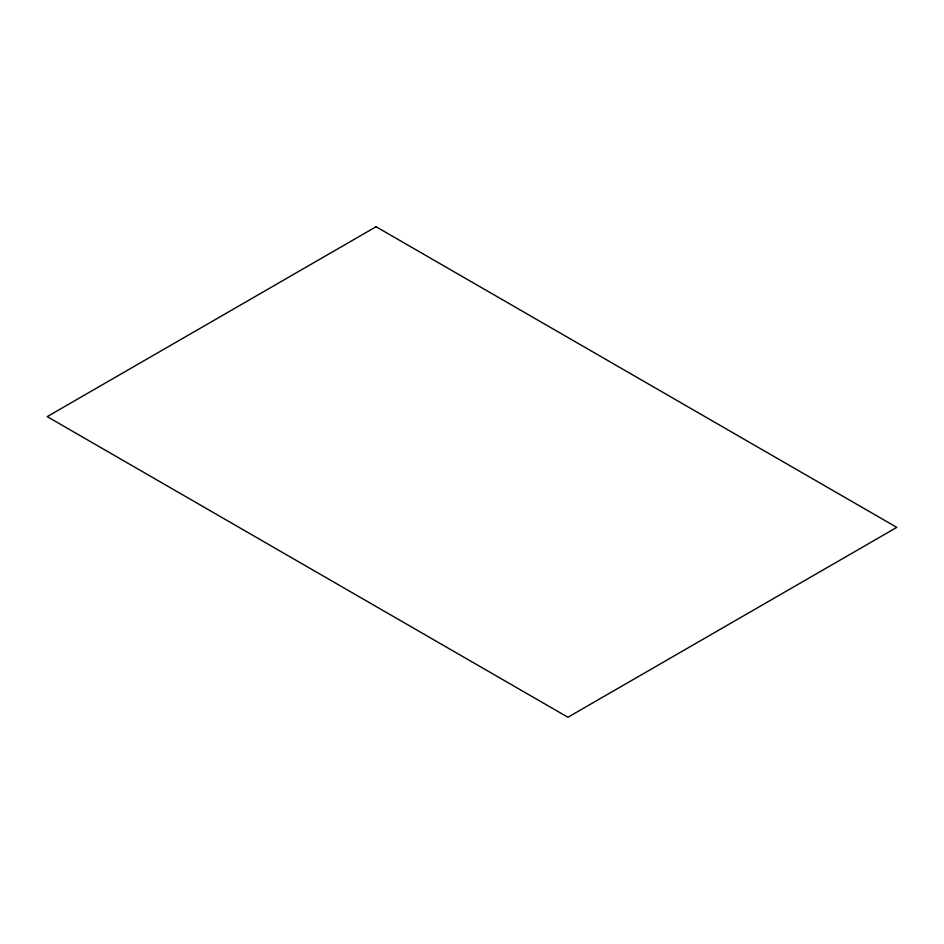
<?xml version="1.0" encoding="UTF-8"?>
<svg xmlns="http://www.w3.org/2000/svg" width="944" height="944" viewBox="0 0 944 944"><rect width="100%" height="100%" fill="white"/><g stroke="black" fill="none" stroke-linecap="round" stroke-linejoin="round"><path stroke-width="1.42" d="M376.078 226.749L47.2 416.623L567.922 717.251L896.8 527.377L376.078 226.749"/></g></svg>
